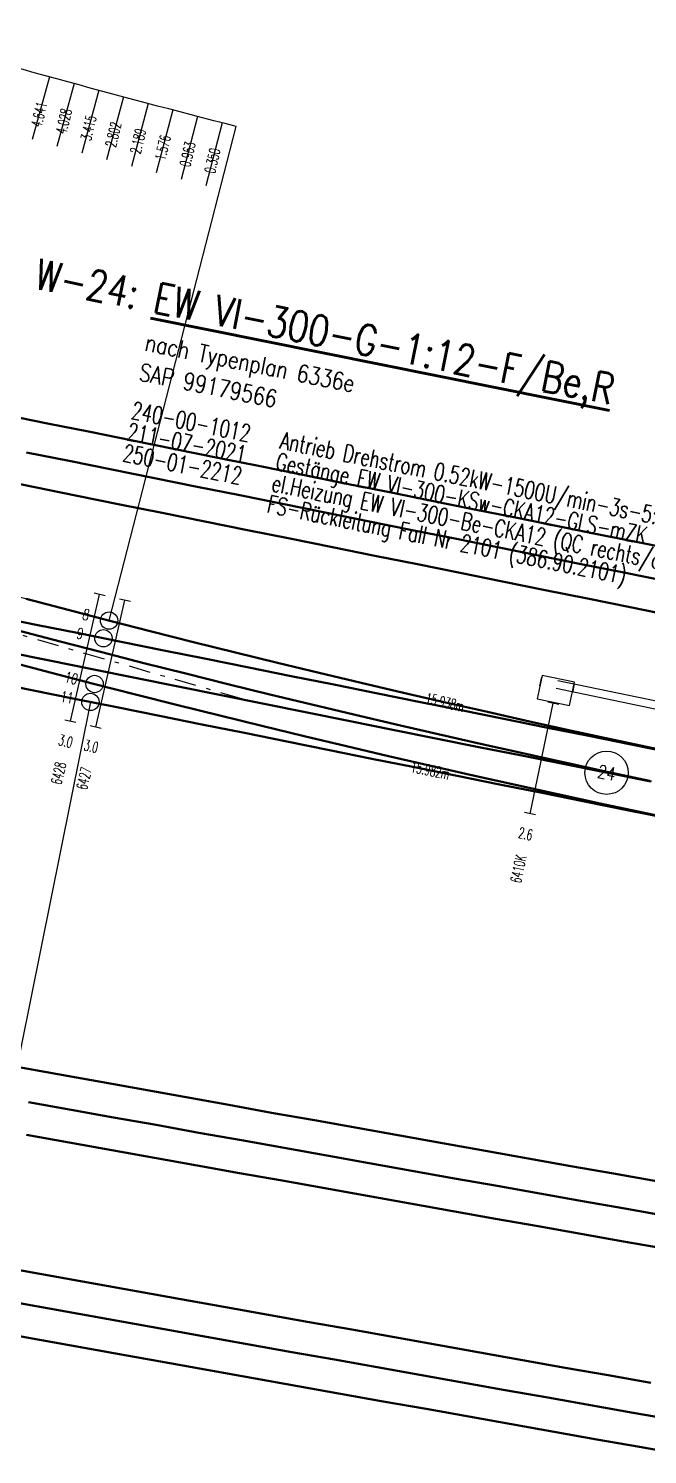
# Model space of a CAD drawing. Header units: millimetres. Extents: x 2688706 to 2690835, y 1254387 to 1255241.
# Drawn here: x 2689692.14 to 2689706.41, y 1254824.5 to 1254857.37 of the extents above; entities that cross this region are included whole.
import ezdxf
from ezdxf.enums import TextEntityAlignment as Align

# ---------------------------------------------------------------- set-up
doc = ezdxf.new("R2010")
doc.units = ezdxf.units.MM
doc.linetypes.add('STRICHLINIE', pattern=[0.75, 0.5, -0.25])
doc.linetypes.add('STRICHPUNKT', pattern=[1, 0.5, -0.25, 0, -0.25])
for name, color, linetype in [('A-HS-0024-_____', 1, 'STRICHPUNKT'), ('A-N1-0024-_____', 1, 'STRICHPUNKT'), ('A-SP-0024-_____', 1, 'STRICHPUNKT'), ('BS-TR-B-Gleisstrang-LinieGeometrie', 7, 'Continuous'), ('BS-TR-N-Gleisstrang-LinieGeometrie', 7, 'Continuous'), ('G-EM-0024-_____', 1, 'Continuous'), ('G-GE-0024-_____', 1, 'Continuous'), ('L-HS-0024-_____', 4, 'Continuous'), ('L-N1-0024-_____', 3, 'Continuous'), ('L-ST-0024-_____', 7, 'Continuous'), ('S-OF-0024-_____', 7, 'STRICHLINIE'), ('S-ON-0024-_____', 7, 'Continuous'), ('T-EM-0024-_____', 1, 'Continuous'), ('T-GE-0024-_____', 1, 'Continuous'), ('T-MK-0024-_____', 1, 'Continuous'), ('T-SS-0024-_____', 7, 'Continuous'), ('T-ST', 7, 'Continuous'), ('T-WW-0024-_____', 6, 'Continuous')]:
    doc.layers.add(name, color=color, linetype=linetype)
doc.layers.add('T-LL-0024-_____', color=2, linetype='Continuous', lineweight=0)
doc.layers.get('S-OF-0024-_____').off()
doc.styles.add('R6', font='simplex.shx', dxfattribs={"width": 0.6})
doc.styles.add('R7', font='simplex.shx', dxfattribs={"width": 0.7})
doc.styles.add('R8', font='simplex.shx', dxfattribs={"width": 0.8})
doc.styles.get("Standard").update_dxf_attribs({"font": 'arial.ttf'})

# ---------------------------------------------------------------- blocks, each defined once
blk = doc.blocks.new('WeiVlpWeiBez')
at = {"lineweight": 80}
blk.add_line((0, 0), (0, 0), dxfattribs=at)
at = {"lineweight": 80, "style": 'R8', "width": 0.8}
blk.add_attdef('WVP_WNR1', text='', height=0.7, dxfattribs=at).set_placement((0, 0), align=Align.RIGHT)
blk.add_attdef('WVP_WBE1', (0, 0), '', height=0.7, dxfattribs=at)
at = {"color": 7, "style": 'R6', "width": 0.6}
blk.add_attdef('WVP_WNR2', text='', height=0.25, dxfattribs=at).set_placement((0, 0), align=Align.RIGHT)
for tag, p in [('WVP_WBE2', (0, 0)), ('WVP_WVPN', (0, -0.411))]:
    blk.add_attdef(tag, p, '', height=0.25, dxfattribs=at)
at = {"color": 7, "lineweight": 30, "style": 'R8', "width": 0.8}
for tag, p in [('WVP_WTPN', (0, -0.9)), ('WVP_WSAP', (0, -1.6)), ('WVP_WZUS', (0, -2.3)), ('WVP_WWV', (0, -3))]:
    blk.add_attdef(tag, p, '', height=0.4, dxfattribs=at)
blk = doc.blocks.new('WeiVlpWeiNum')
at = {"color": 7}
blk.add_circle((0, 0, 1), 0.5, dxfattribs=at)
at = {"color": 7, "style": 'R8', "width": 0.8}
blk.add_attdef('WEICHENNR', text='', height=0.3, dxfattribs=at).set_placement((0, 0), align=Align.MIDDLE)
blk = doc.blocks.new('WeiVlpSchwelleL')
at = {"color": 7}
for p, q in [((-0.5, -0.13), (-0.5, 0.13)), ((0.5, -0.13), (0.5, 0.13))]:
    blk.add_line(p, q, dxfattribs=at)
at = {"color": 0, "linetype": 'ByBlock', "lineweight": -2}
blk.add_line((-0.5, 0), (0.5, 0), dxfattribs=at)
at = {"style": 'R6', "width": 0.6}
blk.add_attdef('LAENGE', text='', height=0.25, rotation=90, dxfattribs=at).set_placement((-1.2297, 0.0071, 0), align=Align.MIDDLE)
at = {"style": 'R6', "width": 0.6, "flags": 1}
for tag, p in [('WVP-SKML', (-5, 0, 0)), ('WVP-SKMR', (3, 0, 0))]:
    blk.add_attdef(tag, text='', height=0.25, rotation=180, dxfattribs=at).set_placement(p, align=Align.MIDDLE_CENTER)
at = {"style": 'R6', "width": 0.6}
blk.add_attdef('BEZEICHNUNG', text='', height=0.25, rotation=180, dxfattribs=at).set_placement((-2.25, 0, 2), align=Align.MIDDLE_LEFT)
at = {"style": 'R6', "width": 0.6, "flags": 1}
blk.add_attdef('VERSCHIEBUNG', text='', height=0.25, rotation=180, dxfattribs=at).set_placement((-1.4702, 0, 2), align=Align.MIDDLE_LEFT)
for tag, p in [('VERKLINKS', (-0.875, 0, 0)), ('VERKRECHTS', (0.8611, -0.0001, 0))]:
    blk.add_attdef(tag, text='', height=0.25, rotation=180, dxfattribs=at).set_placement(p, align=Align.MIDDLE)
at = {"color": 1, "extrusion": (-1, -6.12323e-17, 1.22465e-16), "style": 'R6', "width": 0.6, "flags": 8}
blk.add_attdef('WVP-ANL', text='', height=0.25, rotation=270, dxfattribs=at).set_placement((0, 0, 0.5), align=Align.MIDDLE)
at = {"color": 1, "extrusion": (1, -1.60812e-16, 1.22465e-16), "style": 'R6', "width": 0.6, "flags": 8}
blk.add_attdef('WVP-ANR', text='', height=0.25, rotation=270, dxfattribs=at).set_placement((0, 0, 0.5), align=Align.MIDDLE)
blk = doc.blocks.new('st_Norm_a')
at = {"color": 0, "linetype": 'ByBlock', "lineweight": -2}
blk.add_circle((0, 0, 1), 0.2, dxfattribs=at)
at = {"layer": 'T-ST', "color": 0, "linetype": 'ByBlock', "lineweight": -2, "style": 'R7', "width": 0.7}
blk.add_attdef('WVP-STNR', text='', height=0.25, dxfattribs=at).set_placement((0.55, 0), align=Align.MIDDLE)
blk = doc.blocks.new('swm_Gest_CKA12_GLS_1HV')
blk.add_lwpolyline([(-0.001, 0), (-0.211, 0.001), (-0.211, -0.067), (-0.371, -0.227), (-0.371, -1.296), (0.369, -1.296), (0.369, -0.227), (0.209, -0.067), (0.209, 0.001)], close=True)
blk.add_circle((0, 0), 0.001)
at = {"invisible_edges": 10}
blk.add_3dface([(-0.371, -0.537, 0.001), (-0.371, -0.334, 0.001), (0.369, -0.334, 0.001), (0.369, -0.537, 0.001)], dxfattribs=at)
at = {"flags": 1}
blk.add_attdef('WVP-FOLGEBLOCK', (0, 0), '', height=0.025, dxfattribs=at)
for tag, p in [('WVP-ZEICHNEVON2', (0.0015, -0.527)), ('WVP-ZEICHNEVON1', (0.0015, -0.344))]:
    blk.add_attdef(tag, p, '', height=0.025, rotation=120, dxfattribs=at)
at = {"color": 7, "style": 'R7', "width": 0.7}
for tag, p in [('SWM_SAP', (0, -2)), ('SWM_BEZ', (0, -2.5))]:
    blk.add_attdef(tag, p, '', height=0.4, dxfattribs=at)
blk = doc.blocks.new('swm_Gest_CKA12_xxx_HV1')
blk.add_lwpolyline([(0.385, -0.025), (-0.38, -0.025), (-0.38, -0.575), (0.385, -0.575)], close=True)
blk.add_circle((0, 0), 0.001)
at = {"invisible_edges": 10}
blk.add_3dface([(-0.38, -0.538, 0.001), (-0.38, -0.335, 0.001), (0.385, -0.335, 0.001), (0.385, -0.538, 0.001)], dxfattribs=at)
at = {"flags": 1}
blk.add_attdef('WVP-FOLGEBLOCK', (0, 0), '', height=0.025, dxfattribs=at)
for tag, p in [('WVP-ZEICHNENACH1', (0.0025, -0.345)), ('WVP-ZEICHNENACH2', (0.0025, -0.528))]:
    blk.add_attdef(tag, p, '', height=0.025, rotation=63, dxfattribs=at)
blk = doc.blocks.new('WvpSwm_1015120339')
at = {"linetype": 'Continuous'}
for p, q in [((-0.001, 0.344), (-4.182, 0.369)), ((-0.001, 0.527), (-4.18, 0.552))]:
    blk.add_line(p, q, dxfattribs=at)
for name, p, rotation in [('swm_Gest_CKA12_GLS_1HV', (0, 0), 179.999880808381), ('swm_Gest_CKA12_xxx_HV1', (-4.182, 0.024), 179.5082326972297)]:
    blk.add_blockref(name, p, dxfattribs=dict(rotation=rotation))
at = {"layer": 'T-GE-0024-_____', "style": 'R7', "width": 0.7}
for tag, p in [('SWM_BEZ', (0, 2.5)), ('SWM_SAP', (0, 2))]:
    blk.add_attdef(tag, p, '', height=0.4, rotation=179.9999, dxfattribs=at)
blk = doc.blocks.new('swm_Antr_Y')
blk.add_circle((0, 0), 0.001)
blk.add_text('Y', height=0.5, rotation=180).set_placement((0, -0.439), align=Align.MIDDLE_CENTER)
at = {"color": 7, "style": 'R7', "width": 0.7}
for tag, p in [('SWM_SAP', (0, -3)), ('SWM_BEZ', (0, -3.5))]:
    blk.add_attdef(tag, p, '', height=0.4, dxfattribs=at)
blk = doc.blocks.new('WvpSwm_1015120345')
at = {"rotation": 179.9998808085744}
blk.add_blockref('swm_Antr_Y', (0, 0), dxfattribs=at)
at = {"layer": 'T-GE-0024-_____', "style": 'R7', "width": 0.7}
for tag, p in [('SWM_BEZ', (0, 3.5)), ('SWM_SAP', (0, 3))]:
    blk.add_attdef(tag, p, '', height=0.4, rotation=179.9999, dxfattribs=at)
blk = doc.blocks.new('WvpSwm_1015120349')
at = {"layer": 'T-EM-0024-_____', "style": 'R7', "width": 0.7}
for tag, p in [('SWM_BEZ', (0, 4.5)), ('SWM_SAP', (0, 4))]:
    blk.add_attdef(tag, p, '', height=0.4, rotation=179.9999, dxfattribs=at)
blk = doc.blocks.new('WvpSwm_101512035401')
at = {"layer": 'T-EM-0024-_____', "style": 'R7', "width": 0.7}
for tag, p in [('SWM_BEZ', (0, 4.5)), ('SWM_SAP', (0, 4))]:
    blk.add_attdef(tag, p, '', height=0.4, rotation=179.9999, dxfattribs=at)
blk = doc.blocks.new('Weiche-24')
at = {"layer": 'A-HS-0024-_____', "flags": 128}
blk.add_lwpolyline([(138.88, 9.661), (105.605, 9.661)], dxfattribs=at)
at = {"layer": 'A-N1-0024-_____', "flags": 128}
blk.add_lwpolyline([(138.88, 9.661, -0.020788), (113.966, 10.697), (105.676, 11.388)], format="xyb", dxfattribs=at)
at = {"layer": 'A-SP-0024-_____', "flags": 128}
blk.add_lwpolyline([(105.605, 9.661), (126.401, 9.661), (105.676, 11.388)], dxfattribs=at)
at = {"layer": 'L-HS-0024-_____', "flags": 128}
for points in [[(122.894, 10.411), (113.651, 10.411)], [(138.88, 10.411), (122.894, 10.411)], [(122.89, 8.911), (113.588, 8.911)], [(138.88, 8.911), (122.89, 8.911)]]:
    blk.add_lwpolyline(points, dxfattribs=at)
at = {"layer": 'L-N1-0024-_____', "flags": 128}
for points in [[(122.941, 10.836, -0.007464), (114.028, 11.445), (113.694, 11.473)], [(138.88, 10.411, -0.013322), (122.941, 10.836, -0.013322)], [(122.9, 9.336, -0.007497), (113.904, 9.95), (113.632, 9.972)], [(138.88, 8.911, -0.01329), (122.9, 9.336, -0.01329)]]:
    blk.add_lwpolyline(points, format="xyb", dxfattribs=at)
at = {"layer": 'T-MK-0024-_____'}
for p, q in [((119.117, 22.852), (119.014, 21.356)), ((119.705, 22.813), (119.605, 21.316)), ((120.292, 22.774), (120.195, 21.277)), ((120.88, 22.736), (120.786, 21.239)), ((121.468, 22.7), (121.377, 21.203)), ((122.056, 22.665), (121.968, 21.168)), ((122.644, 22.631), (122.559, 21.134)), ((122.941, 10.836), (123.567, 22.58)), ((123.232, 22.599), (123.15, 21.101)), ((122.89, 8.911), (122.89, -0.393))]:
    blk.add_line(p, q, dxfattribs=at)
at = {"layer": 'T-MK-0024-_____', "flags": 128}
blk.add_lwpolyline([(123.567, 22.58, -0.007451), (115.019, 23.164, -0.007451)], format="xyb", dxfattribs=at)
at = {"layer": 'G-EM-0024-_____'}
ref = blk.add_blockref('WvpSwm_1015120349', (137.54, 10.963), dxfattribs=at)
ref.add_attrib('SWM_BEZ', 'el.Heizung EW VI-300-Be-CKA12 (QC rechts/droite)', (126, 14.5), dxfattribs={"layer": 'T-EM-0024-_____', "height": 0.4, "style": 'R7', "width": 0.7})
ref.add_attrib('SWM_SAP', '250-01-2212', (122.5, 14.5), dxfattribs={"layer": 'T-EM-0024-_____', "height": 0.4, "style": 'R7', "width": 0.7})
ref = blk.add_blockref('WvpSwm_101512035401', (137.54, 10.963), dxfattribs=at)
ref.add_attrib('SWM_BEZ', 'FS-Rückleitung Fall Nr 2101 (386.90.2101)', (126, 14), dxfattribs={"layer": 'T-EM-0024-_____', "height": 0.4, "style": 'R7', "width": 0.7})
at = {"layer": 'G-GE-0024-_____'}
ref = blk.add_blockref('WvpSwm_1015120345', (137.54, 10.963), dxfattribs=at)
ref.add_attrib('SWM_BEZ', 'Antrieb Drehstrom 0.52kW-1500U/min-3s-5:1-KCC42/7(Vmax160km/h)-mZK(KS)-R', (126, 15.5), dxfattribs={"layer": 'T-GE-0024-_____', "height": 0.4, "style": 'R7', "width": 0.7})
ref.add_attrib('SWM_SAP', '240-00-1012', (122.5, 15.5), dxfattribs={"layer": 'T-GE-0024-_____', "height": 0.4, "style": 'R7', "width": 0.7})
ref = blk.add_blockref('WvpSwm_1015120339', (137.54, 10.963), dxfattribs=at)
ref.add_attrib('SWM_BEZ', 'Gestänge EW VI-300-KSw-CKA12-GLS-mZK', (126, 15), dxfattribs={"layer": 'T-GE-0024-_____', "height": 0.4, "style": 'R7', "width": 0.7})
ref.add_attrib('SWM_SAP', '211-07-2021       ', (122.5, 15), dxfattribs={"layer": 'T-GE-0024-_____', "height": 0.4, "style": 'R7', "width": 0.7})
at = {"layer": 'L-ST-0024-_____', "color": 7}
ref = blk.add_blockref('st_Norm_a', (122.941, 10.836), dxfattribs=dict(at, rotation=176.9469563237941))
ref.add_attrib('WVP-STNR', '8', dxfattribs={"layer": 'T-ST', "color": 0, "linetype": 'ByBlock', "lineweight": -2, "height": 0.25, "rotation": 356.947, "style": 'R7', "width": 0.7}).set_placement((122.392, 10.865), align=Align.MIDDLE)
ref = blk.add_blockref('st_Norm_a', (122.894, 10.411), dxfattribs=dict(at, rotation=180))
ref.add_attrib('WVP-STNR', '9', dxfattribs={"layer": 'T-ST', "color": 0, "linetype": 'ByBlock', "lineweight": -2, "height": 0.25, "style": 'R7', "width": 0.7}).set_placement((122.344, 10.411), align=Align.MIDDLE)
ref = blk.add_blockref('st_Norm_a', (122.9, 9.336), dxfattribs=dict(at, rotation=176.9544512680775))
ref.add_attrib('WVP-STNR', '10', dxfattribs={"layer": 'T-ST', "color": 0, "linetype": 'ByBlock', "lineweight": -2, "height": 0.25, "rotation": 356.9545, "style": 'R7', "width": 0.7}).set_placement((122.351, 9.365), align=Align.MIDDLE)
ref = blk.add_blockref('st_Norm_a', (122.89, 8.911), dxfattribs=dict(at, rotation=180))
ref.add_attrib('WVP-STNR', '11', dxfattribs={"layer": 'T-ST', "color": 0, "linetype": 'ByBlock', "lineweight": -2, "height": 0.25, "style": 'R7', "width": 0.7}).set_placement((122.34, 8.911), align=Align.MIDDLE)
at = {"layer": 'S-OF-0024-_____'}
ref = blk.add_blockref('WeiVlpSchwelleL', (118.272, 10.015), dxfattribs=dict(at, xscale=3.4, rotation=88.07783630698943))
ref.add_attrib('WVP-SKML', '4.655', dxfattribs={"layer": 'T-MK-0024-_____', "height": 0.25, "rotation": 88.0778, "style": 'R6', "width": 0.6}).set_placement((118.235, 0.507), align=Align.MIDDLE_CENTER)
ref.add_attrib('WVP-SKMR', '4.641', dxfattribs={"layer": 'T-MK-0024-_____', "height": 0.25, "rotation": 88.0778, "style": 'R6', "width": 0.6}).set_placement((119.055, 21.955), align=Align.MIDDLE_CENTER)
ref = blk.add_blockref('WeiVlpSchwelleL', (118.885, 9.994), dxfattribs=dict(at, xscale=3.2, rotation=88.1305346042295))
ref.add_attrib('WVP-SKML', '4.040', dxfattribs={"layer": 'T-MK-0024-_____', "height": 0.25, "rotation": 88.1305, "style": 'R6', "width": 0.6}).set_placement((118.85, 0.507), align=Align.MIDDLE_CENTER)
ref.add_attrib('WVP-SKMR', '4.028', dxfattribs={"layer": 'T-MK-0024-_____', "height": 0.25, "rotation": 88.1305, "style": 'R6', "width": 0.6}).set_placement((119.645, 21.915), align=Align.MIDDLE_CENTER)
ref = blk.add_blockref('WeiVlpSchwelleL', (119.498, 9.974), dxfattribs=dict(at, xscale=3.2, rotation=88.18410928105442))
ref.add_attrib('WVP-SKML', '3.425', dxfattribs={"layer": 'T-MK-0024-_____', "height": 0.25, "rotation": 88.1841, "style": 'R6', "width": 0.6}).set_placement((119.465, 0.507), align=Align.MIDDLE_CENTER)
ref.add_attrib('WVP-SKMR', '3.415', dxfattribs={"layer": 'T-MK-0024-_____', "height": 0.25, "rotation": 88.1841, "style": 'R6', "width": 0.6}).set_placement((120.234, 21.876), align=Align.MIDDLE_CENTER)
ref = blk.add_blockref('WeiVlpSchwelleL', (120.112, 9.955), dxfattribs=dict(at, xscale=3.2, rotation=88.23858498360829))
ref.add_attrib('WVP-SKML', '2.810', dxfattribs={"layer": 'T-MK-0024-_____', "height": 0.25, "rotation": 88.2386, "style": 'R6', "width": 0.6}).set_placement((120.08, 0.507), align=Align.MIDDLE_CENTER)
ref.add_attrib('WVP-SKMR', '2.802', dxfattribs={"layer": 'T-MK-0024-_____', "height": 0.25, "rotation": 88.2386, "style": 'R6', "width": 0.6}).set_placement((120.824, 21.838), align=Align.MIDDLE_CENTER)
ref = blk.add_blockref('WeiVlpSchwelleL', (120.725, 9.936), dxfattribs=dict(at, xscale=3.2, rotation=88.29398495172236))
ref.add_attrib('WVP-SKML', '2.195', dxfattribs={"layer": 'T-MK-0024-_____', "height": 0.25, "rotation": 88.294, "style": 'R6', "width": 0.6}).set_placement((120.695, 0.507), align=Align.MIDDLE_CENTER)
ref.add_attrib('WVP-SKMR', '2.189', dxfattribs={"layer": 'T-MK-0024-_____', "height": 0.25, "rotation": 88.294, "style": 'R6', "width": 0.6}).set_placement((121.413, 21.802), align=Align.MIDDLE_CENTER)
ref = blk.add_blockref('WeiVlpSchwelleL', (121.339, 9.917), dxfattribs=dict(at, xscale=3.2, rotation=88.3503307370556))
ref.add_attrib('WVP-SKML', '1.580', dxfattribs={"layer": 'T-MK-0024-_____', "height": 0.25, "rotation": 88.3503, "style": 'R6', "width": 0.6}).set_placement((121.31, 0.507), align=Align.MIDDLE_CENTER)
ref.add_attrib('WVP-SKMR', '1.576', dxfattribs={"layer": 'T-MK-0024-_____', "height": 0.25, "rotation": 88.3503, "style": 'R6', "width": 0.6}).set_placement((122.003, 21.767), align=Align.MIDDLE_CENTER)
ref = blk.add_blockref('WeiVlpSchwelleL', (121.952, 9.9), dxfattribs=dict(at, xscale=3, rotation=88.40764190447872))
ref.add_attrib('WVP-SKML', '0.965', dxfattribs={"layer": 'T-MK-0024-_____', "height": 0.25, "rotation": 88.4076, "style": 'R6', "width": 0.6}).set_placement((121.925, 0.507), align=Align.MIDDLE_CENTER)
ref.add_attrib('WVP-SKMR', '0.963', dxfattribs={"layer": 'T-MK-0024-_____', "height": 0.25, "rotation": 88.4076, "style": 'R6', "width": 0.6}).set_placement((122.593, 21.733), align=Align.MIDDLE_CENTER)
at = {"layer": 'S-ON-0024-_____'}
ref = blk.add_blockref('WeiVlpSchwelleL', (122.566, 9.883), dxfattribs=dict(at, xscale=3, rotation=88.46593571836665))
ref.add_attrib('BEZEICHNUNG', '6428', dxfattribs={"layer": 'T-SS-0024-_____', "height": 0.25, "rotation": 88.4659, "style": 'R6', "width": 0.6}).set_placement((122.499, 7.411), align=Align.MIDDLE_RIGHT)
ref.add_attrib('LAENGE', '3.0', dxfattribs={"layer": 'T-SS-0024-_____', "height": 0.25, "rotation": 358.4659, "style": 'R6', "oblique": 360, "width": 0.6}).set_placement((122.507, 7.912), align=Align.MIDDLE)
ref.add_attrib('WVP-SKML', '0.350', dxfattribs={"layer": 'T-MK-0024-_____', "height": 0.25, "rotation": 88.4659, "style": 'R6', "width": 0.6}).set_placement((122.54, 0.507), align=Align.MIDDLE_CENTER)
ref.add_attrib('WVP-SKMR', '0.350', dxfattribs={"layer": 'T-MK-0024-_____', "height": 0.25, "rotation": 88.4659, "style": 'R6', "width": 0.6}).set_placement((123.183, 21.7), align=Align.MIDDLE_CENTER)
ref = blk.add_blockref('WeiVlpSchwelleL', (123.165, 9.867), dxfattribs=dict(at, xscale=3, rotation=88.46589207978909))
ref.add_attrib('BEZEICHNUNG', '6427', dxfattribs={"layer": 'T-SS-0024-_____', "height": 0.25, "rotation": 88.4659, "style": 'R6', "width": 0.6}).set_placement((123.099, 7.411), align=Align.MIDDLE_RIGHT)
ref.add_attrib('LAENGE', '3.0', dxfattribs={"layer": 'T-SS-0024-_____', "height": 0.25, "rotation": 358.4659, "style": 'R6', "oblique": 360, "width": 0.6}).set_placement((123.107, 7.912), align=Align.MIDDLE)
ref = blk.add_blockref('WeiVlpSchwelleL', (133.346, 9.687), dxfattribs=dict(at, xscale=2.6, rotation=89.50823269723))
ref.add_attrib('BEZEICHNUNG', '6410K', dxfattribs={"layer": 'T-SS-0024-_____', "height": 0.25, "rotation": 89.5082, "style": 'R6', "width": 0.6}).set_placement((133.327, 7.411), align=Align.MIDDLE_RIGHT)
ref.add_attrib('LAENGE', '2.6', dxfattribs={"layer": 'T-SS-0024-_____', "height": 0.25, "rotation": 359.5082, "style": 'R6', "width": 0.6}).set_placement((133.325, 7.911), align=Align.MIDDLE)
at = {"layer": 'T-WW-0024-_____'}
for name, p, values in [('WeiVlpWeiBez', (122.5, 18), {'WVP_WNR1': 'W-24: ', 'WVP_WBE1': '%%uEW VI-300-G-1:12-F/Be,R%%u', 'WVP_WTPN': 'nach Typenplan 6336e', 'WVP_WSAP': 'SAP 99179566'}), ('WeiVlpWeiNum', (134.88, 9.661), {'WEICHENNR': '24'})]:
    blk.add_blockref(name, p, dxfattribs=at).add_auto_attribs(values)
at = {"layer": 'T-LL-0024-_____', "color": 7, "style": 'R6', "width": 0.6}
blk.add_text('15.938m', height=0.25, rotation=358.4735, dxfattribs=at).set_placement((130.907, 10.517), align=Align.MIDDLE_CENTER)
blk.add_text('15.982m', height=0.25, dxfattribs=at).set_placement((130.885, 8.911), align=Align.MIDDLE_CENTER)

msp = doc.modelspace()

# ---------------------------------------------------------------- linework, layer by layer
at = {"layer": 'BS-TR-B-Gleisstrang-LinieGeometrie', "lineweight": 50}
for points in [[(2689692.088, 1254847.603, 454.754), (2689693.072, 1254847.405, 454.752), (2689694.056, 1254847.207, 454.749), (2689695.04, 1254847.009, 454.747), (2689696.024, 1254846.811, 454.745), (2689697.008, 1254846.613, 454.742), (2689697.992, 1254846.415, 454.74), (2689698.976, 1254846.217, 454.738), (2689699.96, 1254846.018, 454.735), (2689700.944, 1254845.82, 454.733), (2689701.928, 1254845.622, 454.731), (2689702.912, 1254845.424, 454.729), (2689703.896, 1254845.226, 454.728), (2689704.88, 1254845.028, 454.728), (2689705.864, 1254844.83, 454.727), (2689706.848, 1254844.632, 454.726)], [(2689692.137, 1254832.626, 454.8), (2689693.119, 1254832.449, 454.8), (2689694.101, 1254832.272, 454.8), (2689695.084, 1254832.096, 454.8), (2689696.066, 1254831.919, 454.8), (2689697.048, 1254831.743, 454.8), (2689698.031, 1254831.567, 454.8), (2689699.013, 1254831.392, 454.8), (2689699.996, 1254831.216, 454.8), (2689700.978, 1254831.041, 454.8), (2689701.961, 1254830.866, 454.8), (2689702.944, 1254830.691, 454.8), (2689703.926, 1254830.516, 454.8), (2689704.909, 1254830.342, 454.8), (2689705.892, 1254830.167, 454.8), (2689706.874, 1254829.993, 454.8)], [(2689691.329, 1254828.097, 454.8), (2689692.312, 1254827.92, 454.8), (2689693.295, 1254827.743, 454.8), (2689694.279, 1254827.567, 454.8), (2689695.262, 1254827.39, 454.8), (2689696.245, 1254827.214, 454.8), (2689697.229, 1254827.038, 454.8), (2689698.212, 1254826.862, 454.8), (2689699.196, 1254826.686, 454.8), (2689700.179, 1254826.511, 454.8), (2689701.163, 1254826.336, 454.8), (2689702.146, 1254826.161, 454.8), (2689703.13, 1254825.986, 454.8), (2689704.113, 1254825.811, 454.8), (2689705.097, 1254825.637, 454.8), (2689706.081, 1254825.462, 454.8), (2689707.064, 1254825.288, 454.8)]]:
    msp.add_polyline3d(points, dxfattribs=at)
at = {"layer": 'BS-TR-N-Gleisstrang-LinieGeometrie', "color": 1, "lineweight": 50, "true_color": 0xff0000}
for points in [[(2689691.596, 1254848.467, 454.755), (2689692.577, 1254848.27, 454.753), (2689693.558, 1254848.073, 454.751), (2689694.538, 1254847.875, 454.748), (2689695.519, 1254847.678, 454.746), (2689696.5, 1254847.48, 454.744), (2689697.48, 1254847.283, 454.742), (2689698.461, 1254847.085, 454.739), (2689699.442, 1254846.888, 454.737), (2689700.422, 1254846.69, 454.735), (2689701.403, 1254846.493, 454.732), (2689702.384, 1254846.295, 454.73), (2689703.365, 1254846.098, 454.729), (2689704.345, 1254845.9, 454.728), (2689705.326, 1254845.703, 454.727), (2689706.307, 1254845.506, 454.727), (2689707.287, 1254845.308, 454.726)], [(2689691.3, 1254846.997, 454.755), (2689692.281, 1254846.799, 454.753), (2689693.262, 1254846.602, 454.751), (2689694.242, 1254846.405, 454.748), (2689695.223, 1254846.207, 454.746), (2689696.204, 1254846.01, 454.744), (2689697.184, 1254845.812, 454.742), (2689698.165, 1254845.615, 454.739), (2689699.146, 1254845.417, 454.737), (2689700.126, 1254845.22, 454.735), (2689701.107, 1254845.022, 454.732), (2689702.088, 1254844.825, 454.73), (2689703.068, 1254844.627, 454.729), (2689704.049, 1254844.43, 454.728), (2689705.03, 1254844.233, 454.727), (2689706.01, 1254844.035, 454.727), (2689706.991, 1254843.838, 454.726)], [(2689706.612, 1254840.767, 454.8), (2689705.638, 1254840.975, 454.8), (2689704.665, 1254841.186, 454.8), (2689703.693, 1254841.4, 454.8), (2689702.722, 1254841.618, 454.8), (2689701.751, 1254841.839, 454.8), (2689700.781, 1254842.063, 454.8), (2689699.812, 1254842.29, 454.8), (2689698.843, 1254842.52, 454.8), (2689697.876, 1254842.754, 454.8), (2689696.909, 1254842.991, 454.8), (2689695.942, 1254843.231, 454.8), (2689694.977, 1254843.474, 454.8), (2689694.013, 1254843.721, 454.8), (2689693.049, 1254843.971, 454.8), (2689692.086, 1254844.224, 454.8)], [(2689691.337, 1254843.827, 454.8), (2689692.316, 1254843.63, 454.8), (2689693.296, 1254843.433, 454.8), (2689694.276, 1254843.235, 454.8), (2689695.256, 1254843.038, 454.8), (2689696.236, 1254842.841, 454.8), (2689697.216, 1254842.643, 454.8), (2689698.196, 1254842.446, 454.8), (2689699.176, 1254842.249, 454.8), (2689700.156, 1254842.052, 454.8), (2689701.136, 1254841.854, 454.8), (2689702.116, 1254841.657, 454.8), (2689703.096, 1254841.46, 454.8), (2689704.076, 1254841.262, 454.8), (2689705.056, 1254841.065, 454.8), (2689706.036, 1254840.868, 454.8), (2689707.016, 1254840.67, 454.8)], [(2689706.458, 1254840.033, 454.8), (2689705.482, 1254840.241, 454.8), (2689704.507, 1254840.453, 454.8), (2689703.533, 1254840.668, 454.8), (2689702.559, 1254840.886, 454.8), (2689701.586, 1254841.107, 454.8), (2689700.614, 1254841.331, 454.8), (2689699.643, 1254841.559, 454.8), (2689698.672, 1254841.79, 454.8), (2689697.703, 1254842.024, 454.8), (2689696.734, 1254842.262, 454.8), (2689695.765, 1254842.502, 454.8), (2689694.798, 1254842.746, 454.8), (2689693.831, 1254842.993, 454.8), (2689692.866, 1254843.243, 454.8), (2689691.901, 1254843.497, 454.8)], [(2689691.627, 1254843.004, 454.8), (2689692.618, 1254842.804, 454.8), (2689693.608, 1254842.605, 454.8), (2689694.599, 1254842.406, 454.8), (2689695.589, 1254842.206, 454.8), (2689696.58, 1254842.007, 454.8), (2689697.57, 1254841.807, 454.8), (2689698.561, 1254841.608, 454.8), (2689699.551, 1254841.408, 454.8), (2689700.542, 1254841.209, 454.8), (2689701.532, 1254841.01, 454.8), (2689702.523, 1254840.81, 454.8), (2689703.513, 1254840.611, 454.8), (2689704.504, 1254840.411, 454.8), (2689705.494, 1254840.212, 454.8), (2689706.485, 1254840.012, 454.8)], [(2689707.28, 1254839.094, 454.8), (2689706.301, 1254839.3, 454.8), (2689705.323, 1254839.508, 454.8), (2689704.345, 1254839.721, 454.8), (2689703.368, 1254839.936, 454.8), (2689702.392, 1254840.155, 454.8), (2689701.416, 1254840.377, 454.8), (2689700.441, 1254840.602, 454.8), (2689699.467, 1254840.83, 454.8), (2689698.494, 1254841.062, 454.8), (2689697.521, 1254841.297, 454.8), (2689696.549, 1254841.535, 454.8), (2689695.578, 1254841.776, 454.8), (2689694.608, 1254842.021, 454.8), (2689693.639, 1254842.268, 454.8), (2689692.67, 1254842.519, 454.8), (2689691.703, 1254842.774, 454.8)], [(2689691.234, 1254842.318, 454.8), (2689692.214, 1254842.121, 454.8), (2689693.195, 1254841.923, 454.8), (2689694.175, 1254841.726, 454.8), (2689695.156, 1254841.528, 454.8), (2689696.136, 1254841.331, 454.8), (2689697.117, 1254841.134, 454.8), (2689698.097, 1254840.936, 454.8), (2689699.078, 1254840.739, 454.8), (2689700.058, 1254840.541, 454.8), (2689701.039, 1254840.344, 454.8), (2689702.019, 1254840.146, 454.8), (2689703, 1254839.949, 454.8), (2689703.98, 1254839.752, 454.8), (2689704.961, 1254839.554, 454.8), (2689705.942, 1254839.357, 454.8), (2689706.922, 1254839.159, 454.8)], [(2689691.832, 1254833.443, 454.79), (2689692.817, 1254833.265, 454.79), (2689693.802, 1254833.088, 454.79), (2689694.788, 1254832.911, 454.79), (2689695.773, 1254832.734, 454.79), (2689696.759, 1254832.557, 454.79), (2689697.744, 1254832.38, 454.79), (2689698.73, 1254832.204, 454.79), (2689699.716, 1254832.028, 454.79), (2689700.701, 1254831.852, 454.79), (2689701.687, 1254831.676, 454.79), (2689702.673, 1254831.501, 454.79), (2689703.658, 1254831.325, 454.79), (2689704.644, 1254831.15, 454.79), (2689705.63, 1254830.975, 454.79), (2689706.616, 1254830.801, 454.79)], [(2689692.092, 1254831.872, 454.81), (2689693.074, 1254831.695, 454.81), (2689694.057, 1254831.518, 454.81), (2689695.04, 1254831.341, 454.81), (2689696.023, 1254831.165, 454.81), (2689697.006, 1254830.989, 454.81), (2689697.99, 1254830.813, 454.81), (2689698.973, 1254830.637, 454.81), (2689699.956, 1254830.461, 454.81), (2689700.939, 1254830.286, 454.81), (2689701.922, 1254830.111, 454.81), (2689702.906, 1254829.936, 454.81), (2689703.889, 1254829.761, 454.81), (2689704.872, 1254829.586, 454.81), (2689705.856, 1254829.412, 454.81), (2689706.839, 1254829.238, 454.81)], [(2689691.714, 1254828.79, 454.795), (2689692.699, 1254828.613, 454.795), (2689693.684, 1254828.436, 454.795), (2689694.668, 1254828.259, 454.795), (2689695.653, 1254828.082, 454.795), (2689696.638, 1254827.906, 454.795), (2689697.622, 1254827.729, 454.795), (2689698.607, 1254827.553, 454.795), (2689699.592, 1254827.378, 454.795), (2689700.577, 1254827.202, 454.795), (2689701.562, 1254827.026, 454.795), (2689702.546, 1254826.851, 454.795), (2689703.531, 1254826.676, 454.795), (2689704.516, 1254826.501, 454.795), (2689705.501, 1254826.327, 454.795), (2689706.487, 1254826.152, 454.795)], [(2689691.453, 1254827.313, 454.805), (2689692.438, 1254827.135, 454.805), (2689693.423, 1254826.958, 454.805), (2689694.408, 1254826.782, 454.805), (2689695.393, 1254826.605, 454.805), (2689696.378, 1254826.428, 454.805), (2689697.363, 1254826.252, 454.805), (2689698.348, 1254826.076, 454.805), (2689699.333, 1254825.9, 454.805), (2689700.318, 1254825.724, 454.805), (2689701.304, 1254825.549, 454.805), (2689702.289, 1254825.373, 454.805), (2689703.274, 1254825.198, 454.805), (2689704.26, 1254825.023, 454.805), (2689705.245, 1254824.849, 454.805), (2689706.23, 1254824.674, 454.805), (2689707.216, 1254824.5, 454.805)]]:
    msp.add_polyline3d(points, dxfattribs=at)

# ---------------------------------------------------------------- block references
at = {"rotation": 348.6155863058016}
msp.add_blockref('Weiche-24', (2689571.335, 1254857.37, 454.8), dxfattribs=at)

doc.saveas('drawing.dxf')
